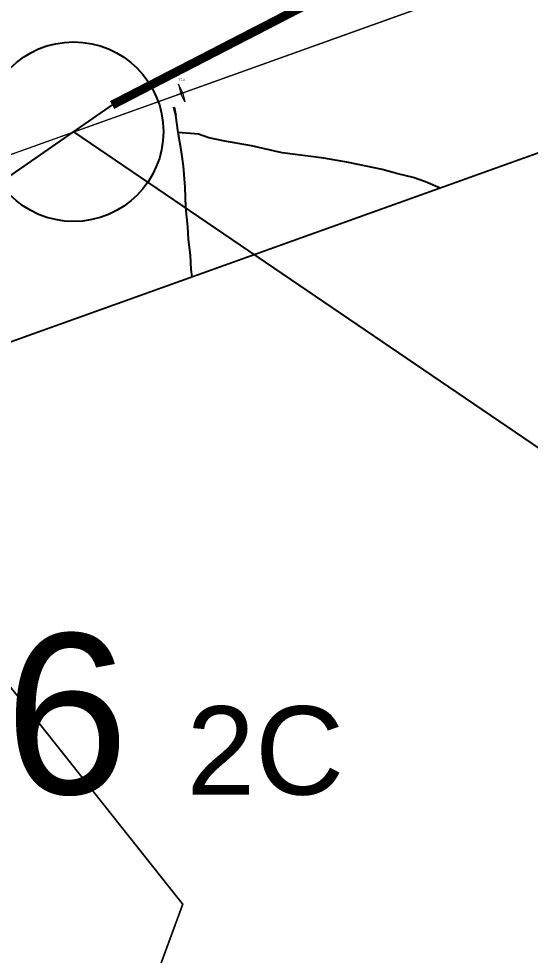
# Model space of a CAD drawing. Header units: metres. Extents: x -4 to 509425, y 7549 to 4732445.
# Drawn here: x 503609 to 504188, y 4727671 to 4728731 of the extents above; entities that cross this region are included whole.
import ezdxf

# ---------------------------------------------------------------- set-up
doc = ezdxf.new("R2010")
doc.units = ezdxf.units.M
doc.header["$LTSCALE"] = 0.01
doc.header["$MEASUREMENT"] = 0
doc.layers.get('0').update_dxf_attribs({"lineweight": 0})
for name, color, linetype in [('-- cruces', 6, 'Continuous'), ('-----caminos burgos', 2, 'Continuous'), ('----sendas', 151, 'Continuous'), ('----TREN TAV AVE', 4, 'Continuous')]:
    doc.layers.add(name, color=color, linetype=linetype)
for name, color, linetype, lineweight in [('---contorno', 7, 'Continuous', 0), ('Apoyos__ptw_', 7, 'Continuous', 0), ('Denominación apoyos__ptw_', 7, 'Continuous', 0), ('LEAR TRAMOS AEREOS', 2, 'Continuous', 0), ('LEAR TRAMOS AEREOS TEXTO', 2, 'Continuous', 0), ('NUMERO CIRCUITOS', 6, 'Continuous', 0), ('VCRB TEXTOS', 7, 'Continuous', 0), ('VCRB TRAMOS AEREOS', 2, 'Continuous', 0)]:
    doc.layers.add(name, color=color, linetype=linetype, lineweight=lineweight)
doc.styles.add('SOLARIA 2', font='arial.ttf')
doc.styles.get("Standard").update_dxf_attribs({"font": 'arial.ttf'})

msp = doc.modelspace()

# ---------------------------------------------------------------- linework, layer by layer
at = {"layer": '-- cruces'}
msp.add_lwpolyline([(503671.062, 4728603.299), (505342.027, 4727466.844), (504499.106, 4729038.352)], dxfattribs=at)
msp.add_circle((503671.062, 4728603.299), 101.65, dxfattribs=at)
at = {"layer": '-----caminos burgos'}
for points in [[(503789.316, 4728602.439, 480.024), (503786.947, 4728621.475, 481.133), (503784.515, 4728631.192, 481.813)], [(504085.975, 4728539.499, 490.074), (504069.316, 4728546.44, 490.129), (504055.316, 4728551.441, 489.587), (504038.316, 4728555.441, 489.233), (504020.316, 4728560.44, 488.672), (504002.316, 4728564.441, 487.988), (503982.316, 4728568.441, 487.781), (503954.317, 4728573.44, 486.933), (503907.316, 4728579.44, 484.387), (503872.316, 4728587.44, 482.745), (503842.317, 4728592.44, 482.003), (503824.317, 4728596.439, 481.449), (503812.316, 4728600.439, 481.227), (503789.316, 4728602.439, 480.024)], [(503805.259, 4728438.929, 477.663), (503804.314, 4728447.435, 477.807), (503803.314, 4728463.435, 477.458), (503801.314, 4728481.435, 476.583), (503800.315, 4728495.436, 476.643), (503798.315, 4728517.437, 477.095), (503797.315, 4728540.437, 478.216), (503795.316, 4728564.438, 478.886), (503793.317, 4728580.438, 479.278), (503789.316, 4728602.439, 480.024)]]:
    msp.add_polyline3d(points, dxfattribs=at)
at = {"layer": '----sendas'}
msp.add_polyline3d([(503784.765, 4728631.161, 481.571), (503786.947, 4728621.476, 481.21)], dxfattribs=at)
at = {"layer": '----TREN TAV AVE', "const_width": 10}
msp.add_lwpolyline([(503714.626, 4728633.525), (504967.411, 4729280.017)], dxfattribs=at)
at = {"layer": '----TREN TAV AVE'}
msp.add_lwpolyline([(503714.626, 4728633.525), (502989.822, 4728130.628)], dxfattribs=at)
at = {"layer": '---contorno', "color": 5}
msp.add_lwpolyline([(500101.359, 4726764.898, 2, 2, 0), (499848.686, 4727074.922, 2, 2, 0), (502059.711, 4728810.857, 2, 2, 0), (503063.168, 4728593.136, 2, 2, 0), (505034.679, 4729304.281, 2, 2, 0), (506964.132, 4729644.75, 2, 2, 0), (508238.114, 4729032.085, 2, 2, 0), (508444.483, 4728200.462, 2, 2, 0), (508077.759, 4728126.8, 2, 2, 0), (507934.475, 4728602.294, 2, 2, 0), (507662.185, 4728577.11, 2, 2, 0), (506909.919, 4729232.223, 2, 2, 0), (505556.242, 4728931.649, 2, 2, 0), (505134.924, 4728915.3, 2, 2, 0), (503358.148, 4728278.746, 2, 2, 0), (503794.64, 4727728.673, 2, 2, 0), (503511.071, 4726957.052, 2, 2, 0), (503119.453, 4727094.69, 2, 2, 0), (503327.838, 4727608.568, 2, 2, 0), (502937.758, 4728211.039, 2, 2, 0), (502180.624, 4728408.737, 2, 2, 0)], format="xyseb", dxfattribs=at)
at = {"color": 3}
msp.add_line((503068.33, 4728387.362), (504304.05, 4728830.076), dxfattribs=at)
at = {"color": 5, "const_width": 2}
msp.add_lwpolyline([(502180.624, 4728408.737), (502937.758, 4728211.039), (503327.838, 4727608.568), (503119.453, 4727094.69), (503511.071, 4726957.052), (503794.64, 4727728.673), (503358.148, 4728278.746), (505134.924, 4728915.3), (505556.242, 4728931.649), (506909.919, 4729232.223), (507662.185, 4728577.11), (507934.475, 4728602.294), (508077.759, 4728126.8), (508444.483, 4728200.462), (508238.114, 4729032.085), (506964.132, 4729644.75), (505034.679, 4729304.281), (503063.168, 4728593.136), (502059.711, 4728810.857), (499848.686, 4727074.922), (500101.359, 4726764.898), (502180.624, 4728408.737)], close=True, dxfattribs=at)
at = {"layer": 'Apoyos__ptw_', "color": 2, "linetype": 'Continuous', "flags": 128}
msp.add_lwpolyline([(503789.815, 4728657.104), (503792.112, 4728647.729), (503793.994, 4728648.404), (503792.786, 4728645.846), (503794.669, 4728646.521), (503796.965, 4728637.146), (503792.786, 4728645.846), (503792.112, 4728647.729), (503794.669, 4728646.521), (503793.994, 4728648.404)], close=True, dxfattribs=at)
at = {"layer": 'Apoyos__ptw_', "linetype": 'Continuous', "flags": 128}
msp.add_lwpolyline([(503789.815, 4728657.104), (503792.112, 4728647.729), (503793.994, 4728648.404), (503792.786, 4728645.846), (503794.669, 4728646.521), (503796.965, 4728637.146), (503792.786, 4728645.846), (503792.112, 4728647.729), (503794.669, 4728646.521), (503793.994, 4728648.404)], close=True, dxfattribs=at)
at = {"layer": 'LEAR TRAMOS AEREOS'}
msp.add_lwpolyline([(503068.33, 4728387.362), (504304.05, 4728830.076), (504539.702, 4729081.698), (505102.133, 4729116)], dxfattribs=at)

# ---------------------------------------------------------------- texts
at = {"layer": 'Denominación apoyos__ptw_', "color": 2, "linetype": 'Continuous', "insert": (503793.39, 4728660.725), "char_height": 2.5, "attachment_point": 8, "line_spacing_factor": 0.5}
msp.add_mtext('T7-3', dxfattribs=at)
at = {"layer": 'Denominación apoyos__ptw_', "linetype": 'Continuous', "insert": (503793.39, 4728660.725), "char_height": 2.5, "attachment_point": 8, "line_spacing_factor": 0.5}
msp.add_mtext('T7-3', dxfattribs=at)
at = {"layer": 'LEAR TRAMOS AEREOS TEXTO', "style": 'SOLARIA 2'}
msp.add_text('26', height=181.2814, dxfattribs=at).set_placement((503452.09, 4727853.613))
at = {"layer": 'NUMERO CIRCUITOS', "style": 'SOLARIA 2'}
msp.add_text('2C', height=100, dxfattribs=at).set_placement((503798.804, 4727852.807))
msp.add_text('2C', height=100, dxfattribs=at).set_placement((503798.804, 4727852.807))
at = {"layer": 'VCRB TEXTOS', "color": 143, "true_color": 0x7aafdf, "style": 'SOLARIA 2'}
msp.add_text('26', height=181.2814, dxfattribs=at).set_placement((503452.09, 4727853.613))
at = {"layer": 'VCRB TRAMOS AEREOS', "style": 'SOLARIA 2'}
msp.add_text('26', height=181.2814, dxfattribs=at).set_placement((503452.09, 4727853.613))

doc.saveas('drawing.dxf')
